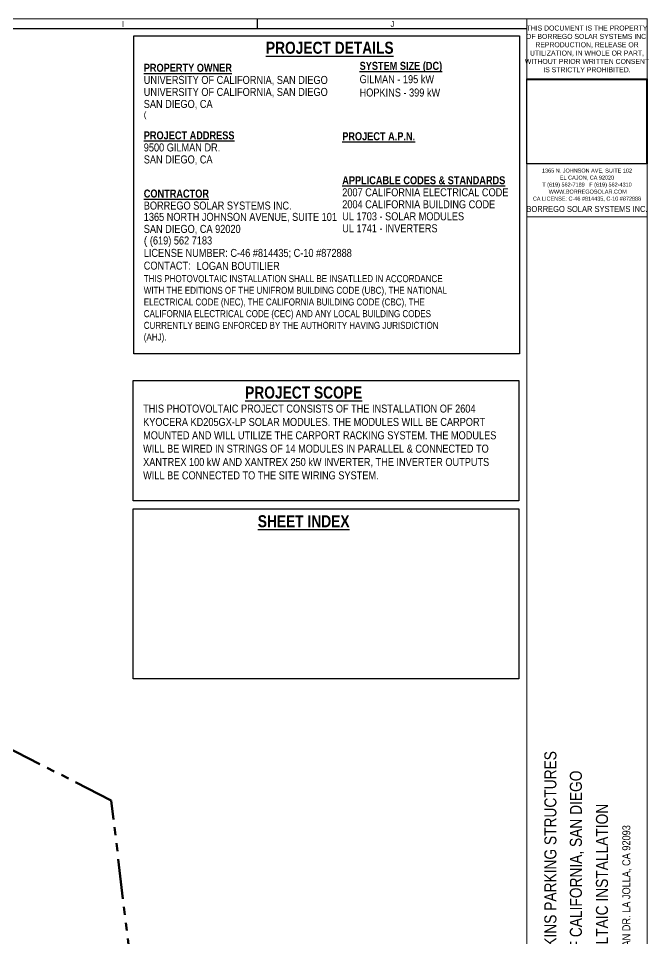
# Model space of a CAD drawing. Header units: inches. Extents: x 0.2 to 35.5, y 0.2 to 23.5.
# Drawn here: x 27.66 to 35.51, y 12.02 to 23.51 of the extents above; entities that cross this region are included whole.
import ezdxf
from ezdxf.enums import TextEntityAlignment as Align

# ---------------------------------------------------------------- set-up
doc = ezdxf.new("R2010")
doc.units = ezdxf.units.IN
doc.header["$MEASUREMENT"] = 0
doc.linetypes.add('W-PHAN-1', pattern=[0.8, 0.5, -0.06, 0.06, -0.06, 0.06, -0.06])
for name, color, linetype in [('$AUDIT_BAD_LAYER1', 7, 'Continuous'), ('AN - Text', 7, 'Continuous'), ('BS Title Block 24 x 36$0$TITLEBLOCK', 7, 'Continuous'), ('TITLEBLOCK', 7, 'Continuous')]:
    doc.layers.add(name, color=color, linetype=linetype)
doc.layers.add('AUDIT_I_080707170559-1', color=7, linetype='Continuous', plot=False)
doc.styles.add('Borrego', font='ARIALN.TTF')
doc.styles.add('BS Title Block 24 x 36$0$Borrego', font='ARIALN.TTF')
picture_1 = doc.add_image_def('image1.tif', size_in_pixel=(1233, 872))

# ---------------------------------------------------------------- blocks, each defined once
blk = doc.blocks.new('Border 24 x 36')
at = {"layer": '$AUDIT_BAD_LAYER1'}
for p, q in [((30.762, 23.5), (30.762, 23.625)), ((34.125, 23.5), (0.5, 23.5))]:
    blk.add_line(p, q, dxfattribs=at)
at = {"layer": '$AUDIT_BAD_LAYER1', "const_width": 0.0125}
blk.add_lwpolyline([(0.375, 0.375), (35.625, 0.375), (35.625, 23.625), (0.375, 23.625)], close=True, dxfattribs=at)
at = {"layer": '$AUDIT_BAD_LAYER1', "char_height": 0.075, "width": 0.18967, "attachment_point": 5, "style": 'Borrego'}
for s, insert in [('I', (29.083, 23.563)), ('J', (32.446, 23.563))]:
    blk.add_mtext(s, dxfattribs=dict(at, insert=insert))
blk = doc.blocks.new('BS Title Block 24 x 36')
at = {"layer": 'BS Title Block 24 x 36$0$TITLEBLOCK'}
blk.add_line((-1.5, 23.25), (-1.5, 23.25), dxfattribs=at)
at = {"layer": 'BS Title Block 24 x 36$0$TITLEBLOCK', "const_width": 0.0125}
for points in [[(-1.5, 0), (0, 0), (0, 23.25), (-1.5, 23.25)], [(0, 0), (-1.5, 0), (-1.5, 23.25), (0, 23.25)]]:
    blk.add_lwpolyline(points, close=True, dxfattribs=at)
for points in [[(-1.5, 22.5), (0, 22.5)], [(-1.5, 21.439), (0, 21.439)], [(-1.5, 20.777), (0, 20.777)]]:
    blk.add_lwpolyline(points, dxfattribs=at)
at = {"layer": 'BS Title Block 24 x 36$0$TITLEBLOCK', "insert": (-0.75, 22.875), "char_height": 0.0625, "width": 1.34656, "attachment_point": 5, "style": 'BS Title Block 24 x 36$0$Borrego'}
blk.add_mtext('THIS DOCUMENT IS THE PROPERTY OF BORREGO SOLAR SYSTEMS INC. REPRODUCTION, RELEASE OR UTILIZATION, IN WHOLE OR PART, WITHOUT PRIOR WRITTEN CONSENT IS STRICTLY PROHIBITED.', dxfattribs=at)
at = {"layer": 'BS Title Block 24 x 36$0$TITLEBLOCK', "line_spacing_factor": 1.05, "style": 'BS Title Block 24 x 36$0$Borrego'}
for s, insert, char_height, width, attachment_point in [('1365 N. JOHNSON AVE, SUITE 102\\PEL CAJON, CA 92020\\PT (619) 562-7189   F (619) 562-4310\\P WWW.BORREGOSOLAR.COM\\PCA LICENSE: C-46 #814435, C-10 #872888  ', (-0.75, 21.176), 0.05, 1.5, 5), ('BORREGO SOLAR SYSTEMS INC.', (-0.75, 20.914), 0.075, 1.75, 2)]:
    blk.add_mtext(s, dxfattribs=dict(at, insert=insert, char_height=char_height, width=width, attachment_point=attachment_point))
at = {"layer": 'BS Title Block 24 x 36$0$TITLEBLOCK', "width": 4.25, "attachment_point": 5, "rotation": 90, "style": 'BS Title Block 24 x 36$0$Borrego'}
for s, insert, char_height in [('GILMAN AND HOPKINS PARKING STRUCTURES', (-1.206, 12.139), 0.15), ('UNIVERSITY OF CALIFORNIA, SAN DIEGO', (-0.875, 12.139), 0.15), ('PHOTOVOLTAIC INSTALLATION', (-0.562, 12.139), 0.15), ('9500 GILMAN DR. LA JOLLA, CA 92093', (-0.25, 12.139), 0.1)]:
    blk.add_mtext(s, dxfattribs=dict(at, insert=insert, char_height=char_height))
image = blk.add_image(picture_1, insert=(-1.5, 21.439), size_in_units=(1.493, 1.056))
image.dxf.flags = 7
at = {"layer": 'BS Title Block 24 x 36$0$TITLEBLOCK'}
image = blk.add_image(picture_1, insert=(-1.5, 21.439), size_in_units=(1.5, 1.061), dxfattribs=at)
image.dxf.flags = 11
blk = doc.blocks.new('BS Project Detail Arch D')
at = {"layer": 'AUDIT_I_080707170559-1'}
blk.add_lwpolyline([(-15.062, -6.938), (-10.246, -6.938), (-10.246, -10.907), (-15.062, -10.907)], close=True, dxfattribs=at)
at = {"layer": 'AN - Text', "insert": (-14.938, -9.926), "char_height": 0.0875, "width": 3.8125, "attachment_point": 1, "style": 'Borrego'}
blk.add_mtext('\\pt0.105;THIS PHOTOVOLTAIC INSTALLATION SHALL BE INSATLLED IN ACCORDANCE WITH THE EDITIONS OF THE UNIFROM BUILDING CODE (UBC), THE NATIONAL ELECTRICAL CODE (NEC), THE CALIFORNIA BUILDING CODE (CBC), THE CALIFORNIA ELECTRICAL CODE (CEC) AND ANY LOCAL BUILDING CODES CURRENTLY BEING ENFORCED BY THE AUTHORITY HAVING JURISDICTION (AHJ).', dxfattribs=at)
at = {"layer": 'TITLEBLOCK', "style": 'Borrego'}
for s, insert, char_height, width, attachment_point in [('{\\fArial Narrow|b1|i0|c0|p34;\\LPROJECT DETAILS}', (-12.616, -7.087), 0.15, 2, 5), ('{\\fArial Narrow|b1|i0|c0|p34;\\LPROPERTY OWNER}', (-14.938, -7.337), 0.1, 2, 4), ('{\\fWingdings|b0|i0|c2|p2;(}', (-14.938, -7.931), 0.075, 2, 4), ('{\\fArial Narrow|b1|i0|c0|p34;\\LPROJECT ADDRESS}', (-14.938, -8.181), 0.1, 2, 4), ('{\\fArial Narrow|b1|i0|c0|p34;\\LPROJECT A.P.N.}', (-12.46, -8.192), 0.1, 1.75, 4), ('{\\fArial Narrow|b1|i0|c0|p34;\\LAPPLICABLE CODES & STANDARDS}', (-12.46, -8.742), 0.1, 2.30863, 4), ('2007 CALIFORNIA ELECTRICAL CODE', (-12.46, -8.892), 0.1, 2.36667, 4), ('{\\fArial Narrow|b1|i0|c0|p34;\\LCONTRACTOR}', (-14.938, -8.908), 0.1, 2, 4), ('BORREGO SOLAR SYSTEMS INC.', (-14.938, -9.058), 0.1, 2, 4), ('2004 CALIFORNIA BUILDING CODE', (-12.46, -9.042), 0.1, 2.05, 4), ('1365 NORTH JOHNSON AVENUE, SUITE 101', (-14.938, -9.208), 0.1, 2.42432, 4), ('UL 1703 - SOLAR MODULES', (-12.46, -9.192), 0.1, 1.75, 4), ('SAN DIEGO, CA 92020', (-14.938, -9.358), 0.1, 2, 4), ('UL 1741 - INVERTERS', (-12.46, -9.342), 0.1, 1.75, 4), ('{\\fWingdings|b0|i0|c2|p2;(} (619) 562 7183', (-14.938, -9.508), 0.1, 2, 4), ('LICENSE NUMBER: C-46 #814435; C-10 #872888', (-14.938, -9.658), 0.1, 3.24348, 4), ('CONTACT:', (-14.938, -9.808), 0.1, 2, 4)]:
    blk.add_mtext(s, dxfattribs=dict(at, insert=insert, char_height=char_height, width=width, attachment_point=attachment_point))
for tag, p in [('PROPERTY_OWNER', (-14.938, -7.488)), ('PROPERTY_OWNER_STREET_ADDRESS', (-14.938, -7.637)), ('PROPERTY_OWNER_CITY_STATE_ZIP', (-14.938, -7.788)), ('PROPERTY_OWNER_CONTACT_TELEPHONE', (-14.812, -7.931)), ('PROJECT_STREET_ADDRESS', (-14.938, -8.331)), ('PROJECT_A.P.N.', (-12.46, -8.342)), ('PROJECT_CITY_STATE_ZIP', (-14.938, -8.481)), ('CONTACT', (-14.277, -9.81))]:
    blk.add_attdef(tag, text='', height=0.1, dxfattribs=at).set_placement(p, align=Align.MIDDLE_LEFT)

msp = doc.modelspace()

# ---------------------------------------------------------------- linework, layer by layer
at = {"layer": 'AN - Text', "linetype": 'W-PHAN-1', "lineweight": 100}
for p, q in [((28.817, 13.746), (27.458, 14.436)), ((29.903, 4.571), (28.817, 13.746))]:
    msp.add_line(p, q, dxfattribs=at)
at = {"layer": 'TITLEBLOCK'}
for points in [[(29.089, 18.989), (33.906, 18.989), (33.906, 17.488), (29.089, 17.488)], [(29.089, 17.388), (33.906, 17.388), (33.906, 15.265), (29.089, 15.265)]]:
    msp.add_lwpolyline(points, close=True, dxfattribs=at)

# ---------------------------------------------------------------- block references
at = {"layer": '$AUDIT_BAD_LAYER1'}
for name, p in [('Border 24 x 36', (-0.119, -0.119)), ('BS Title Block 24 x 36', (35.506, 0.256))]:
    msp.add_blockref(name, p, dxfattribs=at)
at = {"layer": 'TITLEBLOCK'}
ref = msp.add_blockref('BS Project Detail Arch D', (44.16, 30.232), dxfattribs=at)
ref.add_attrib('PROPERTY_OWNER_CITY_STATE_ZIP', 'SAN DIEGO, CA ', dxfattribs={"height": 0.1, "style": 'Borrego'}).set_placement((29.222, 22.444), align=Align.MIDDLE_LEFT)
ref.add_attrib('PROPERTY_OWNER_STREET_ADDRESS', 'UNIVERSITY OF CALIFORNIA, SAN DIEGO', dxfattribs={"height": 0.1, "style": 'Borrego'}).set_placement((29.222, 22.594), align=Align.MIDDLE_LEFT)
ref.add_attrib('CONTACT', 'LOGAN BOUTILIER', dxfattribs={"height": 0.1, "style": 'Borrego'}).set_placement((29.882, 20.421), align=Align.MIDDLE_LEFT)
ref.add_attrib('PROJECT_CITY_STATE_ZIP', 'SAN DIEGO, CA ', dxfattribs={"height": 0.1, "style": 'Borrego'}).set_placement((29.222, 21.751), align=Align.MIDDLE_LEFT)
ref.add_attrib('PROJECT_STREET_ADDRESS', '9500 GILMAN DR.', dxfattribs={"height": 0.1, "style": 'Borrego'}).set_placement((29.222, 21.901), align=Align.MIDDLE_LEFT)
ref.add_attrib('PROPERTY_OWNER', 'UNIVERSITY OF CALIFORNIA, SAN DIEGO', dxfattribs={"height": 0.1, "style": 'Borrego'}).set_placement((29.222, 22.744), align=Align.MIDDLE_LEFT)

# ---------------------------------------------------------------- texts
at = {"layer": 'TITLEBLOCK', "style": 'Borrego'}
for s, insert, char_height, width, attachment_point in [('{\\fArial Narrow|b1|i0|c0|p34;\\LSYSTEM SIZE (DC)\\P}GILMAN - 195 kW\\PHOPKINS - 399 kW', (31.917, 22.97), 0.1, 2.37064, 1), ('{\\fArial Narrow|b1|i0|c0|p34;\\LPROJECT SCOPE}', (31.218, 18.839), 0.15, 2, 5), ('THIS PHOTOVOLTAIC PROJECT CONSISTS OF THE INSTALLATION OF 2604 KYOCERA KD205GX-LP SOLAR MODULES. THE MODULES WILL BE CARPORT MOUNTED AND WILL UTILIZE THE CARPORT RACKING SYSTEM. THE MODULES WILL BE WIRED IN STRINGS OF 14 MODULES IN PARALLEL & CONNECTED TO XANTREX 100 kW AND XANTREX 250 kW INVERTER, THE INVERTER OUTPUTS WILL BE CONNECTED TO THE SITE WIRING SYSTEM.', (29.214, 18.689), 0.1, 4.48333, 1), ('{\\fArial Narrow|b1|i0|c0|p34;\\LSHEET INDEX}', (31.218, 17.231), 0.15, 2, 5)]:
    msp.add_mtext(s, dxfattribs=dict(at, insert=insert, char_height=char_height, width=width, attachment_point=attachment_point))

doc.saveas('drawing.dxf')
